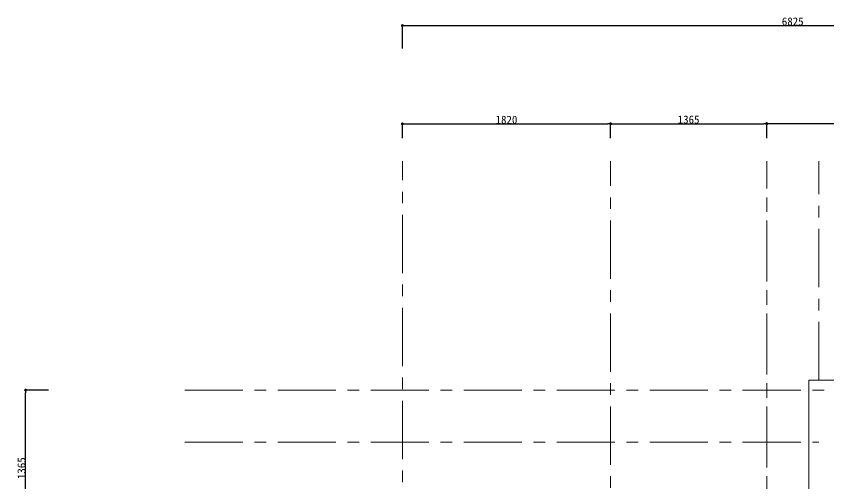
# Model space of a CAD drawing. Header units: millimetres. Extents: x -63086 to 144078, y -129912 to 13382.
# Drawn here: x 47315 to 54418, y 9296 to 13382 of the extents above; entities that cross this region are included whole.
import ezdxf

# ---------------------------------------------------------------- set-up
doc = ezdxf.new("R2010")
doc.units = ezdxf.units.MM
doc.linetypes.add('CENTERX2', pattern=[101.6, 63.5, -12.7, 12.7, -12.7])
doc.layers.get('0').update_dxf_attribs({"lineweight": 0})
for name, color, linetype, lineweight in [('001壁芯', 7, 'CENTERX2', 0), ('002寸法', 7, 'Continuous', 0), ('004建具', 7, 'Continuous', 9)]:
    doc.layers.add(name, color=color, linetype=linetype, lineweight=lineweight)
doc.styles.get("Standard").update_dxf_attribs({"font": 'MS Mincho.ttf'})
doc.dimstyles.new('寸法', dxfattribs={"dimtxt": 70, "dimasz": 25, "dimexe": 1.5, "dimexo": 200, "dimtad": 1, "dimdec": 0, "dimtxsty": 'Standard', "dimblk": 'DOT', "dimcen": 2.5, "dimadec": 0, "dimazin": 0, "dimtfac": 1, "dimtdec": 0, "dimtmove": 0, "dimatfit": 3, "dimfxl": 200, "dimfxlon": 1, "dimarcsym": 0})

# ---------------------------------------------------------------- blocks, each defined once
blk = doc.blocks.new('_Dot')
at = {"color": 0, "linetype": 'ByBlock', "lineweight": -2}
blk.add_line((-0.5, 0), (-1, 0), dxfattribs=at)
at = {"color": 0, "linetype": 'ByBlock', "const_width": 0.5}
blk.add_lwpolyline([(-0.25, 0, 1), (0.25, 0, 1)], format="xyb", close=True, dxfattribs=at)
blk = doc.blocks.new('*D207')
at = {"layer": '002寸法', "color": 0, "lineweight": -2, "transparency": 16777216}
for p, q in [((50690.7, 13100.6), (50690.7, 13302.1)), ((50715.7, 13300.6), (57490.7, 13300.6)), ((57515.7, 13100.6), (57515.7, 13302.1))]:
    blk.add_line(p, q, dxfattribs=at)
at = {"layer": 'Defpoints', "color": 0, "transparency": 16777216}
for p in [(57515.7, 13300.6), (50690.7, 12115.3), (57515.7, 12115.3)]:
    blk.add_point(p, dxfattribs=at)
at = {"layer": '002寸法', "color": 0, "lineweight": -2, "transparency": 16777216, "xscale": 25, "yscale": 25, "zscale": 25, "rotation": 180}
blk.add_blockref('_Dot', (50690.7, 13300.6), dxfattribs=at)
at = {"layer": '002寸法', "color": 0, "lineweight": -2, "transparency": 16777216, "xscale": 25, "yscale": 25, "zscale": 25}
blk.add_blockref('_Dot', (57515.7, 13300.6), dxfattribs=at)
at = {"layer": '002寸法', "color": 0, "transparency": 16777216, "insert": (54103.2, 13336.2), "char_height": 70, "attachment_point": 5}
blk.add_mtext('6825', dxfattribs=at)
blk = doc.blocks.new('*D208')
at = {"layer": '002寸法', "color": 0, "lineweight": -2, "transparency": 16777216}
for p, q in [((47596.5, 10114.4), (47395, 10114.4)), ((47396.5, 8774.4), (47396.5, 10089.4)), ((47596.5, 8749.4), (47395, 8749.4))]:
    blk.add_line(p, q, dxfattribs=at)
at = {"layer": 'Defpoints', "color": 0, "transparency": 16777216}
for p in [(47396.5, 10114.4), (48788.8, 10114.4), (48788.8, 8749.4)]:
    blk.add_point(p, dxfattribs=at)
at = {"layer": '002寸法', "color": 0, "lineweight": -2, "transparency": 16777216, "xscale": 25, "yscale": 25, "zscale": 25}
for p, rotation in [((47396.5, 10114.4), 90), ((47396.5, 8749.4), 270)]:
    blk.add_blockref('_Dot', p, dxfattribs=dict(at, rotation=rotation))
at = {"layer": '002寸法', "color": 0, "transparency": 16777216, "insert": (47360.9, 9431.9), "char_height": 70, "attachment_point": 5, "rotation": 90}
blk.add_mtext('1365', dxfattribs=at)
blk = doc.blocks.new('*D213')
at = {"layer": '002寸法', "color": 0, "lineweight": -2, "transparency": 16777216}
for p, q in [((50690.7, 12315.3), (50690.7, 12443)), ((50715.7, 12441.5), (52485.7, 12441.5)), ((52510.7, 12315.3), (52510.7, 12443))]:
    blk.add_line(p, q, dxfattribs=at)
at = {"layer": 'Defpoints', "color": 0, "transparency": 16777216}
for p in [(52510.7, 12441.5), (50690.7, 12115.3), (52510.7, 12115.3)]:
    blk.add_point(p, dxfattribs=at)
at = {"layer": '002寸法', "color": 0, "lineweight": -2, "transparency": 16777216, "xscale": 25, "yscale": 25, "zscale": 25, "rotation": 180}
blk.add_blockref('_Dot', (50690.7, 12441.5), dxfattribs=at)
at = {"layer": '002寸法', "color": 0, "lineweight": -2, "transparency": 16777216, "xscale": 25, "yscale": 25, "zscale": 25}
blk.add_blockref('_Dot', (52510.7, 12441.5), dxfattribs=at)
at = {"layer": '002寸法', "color": 0, "transparency": 16777216, "insert": (51600.7, 12477.2), "char_height": 70, "attachment_point": 5}
blk.add_mtext('1820', dxfattribs=at)
blk = doc.blocks.new('*D214')
at = {"layer": '002寸法', "color": 0, "lineweight": -2, "transparency": 16777216}
for p, q in [((52510.7, 12315.3), (52510.7, 12444.5)), ((52535.7, 12443), (53850.7, 12443)), ((53875.7, 12315.3), (53875.7, 12444.5))]:
    blk.add_line(p, q, dxfattribs=at)
at = {"layer": 'Defpoints', "color": 0, "transparency": 16777216}
for p in [(53875.7, 12443), (52510.7, 12115.3), (53875.7, 12115.3)]:
    blk.add_point(p, dxfattribs=at)
at = {"layer": '002寸法', "color": 0, "lineweight": -2, "transparency": 16777216, "xscale": 25, "yscale": 25, "zscale": 25, "rotation": 180}
blk.add_blockref('_Dot', (52510.7, 12443), dxfattribs=at)
at = {"layer": '002寸法', "color": 0, "lineweight": -2, "transparency": 16777216, "xscale": 25, "yscale": 25, "zscale": 25}
blk.add_blockref('_Dot', (53875.7, 12443), dxfattribs=at)
at = {"layer": '002寸法', "color": 0, "transparency": 16777216, "insert": (53193.2, 12478.7), "char_height": 70, "attachment_point": 5}
blk.add_mtext('1365', dxfattribs=at)
blk = doc.blocks.new('*D215')
at = {"layer": '002寸法', "color": 0, "lineweight": -2, "transparency": 16777216}
for p, q in [((53875.7, 12315.3), (53875.7, 12446)), ((53900.7, 12444.5), (55670.7, 12444.5)), ((55695.7, 12315.3), (55695.7, 12446))]:
    blk.add_line(p, q, dxfattribs=at)
at = {"layer": 'Defpoints', "color": 0, "transparency": 16777216}
for p in [(55695.7, 12444.5), (53875.7, 12115.3), (55695.7, 12115.3)]:
    blk.add_point(p, dxfattribs=at)
at = {"layer": '002寸法', "color": 0, "lineweight": -2, "transparency": 16777216, "xscale": 25, "yscale": 25, "zscale": 25, "rotation": 180}
blk.add_blockref('_Dot', (53875.7, 12444.5), dxfattribs=at)
at = {"layer": '002寸法', "color": 0, "lineweight": -2, "transparency": 16777216, "xscale": 25, "yscale": 25, "zscale": 25}
blk.add_blockref('_Dot', (55695.7, 12444.5), dxfattribs=at)
at = {"layer": '002寸法', "color": 0, "transparency": 16777216, "insert": (54785.7, 12480.2), "char_height": 70, "attachment_point": 5}
blk.add_mtext('1820', dxfattribs=at)

msp = doc.modelspace()

# ---------------------------------------------------------------- linework, layer by layer
at = {"layer": '001壁芯', "ltscale": 8}
for p, q in [((50690.7448, -4305.5057), (50690.7448, 12115.3398)), ((52510.7448, 7836.9193), (52510.7448, 12115.3398)), ((53875.7448, 7836.9193), (53875.7448, 12115.3398)), ((53875.7448, 7811.9193), (53875.7448, 12115.3398)), ((54330.7448, 10201.9193), (54330.7448, 12115.3398)), ((54330.7448, 10201.9193), (54330.7448, 12115.3398)), ((48788.821, 10114.4193), (57515.7448, 10114.4193)), ((48788.821, 9659.4193), (54330.7448, 9659.4193)), ((48788.821, 9659.4193), (54330.7448, 9659.4193))]:
    msp.add_line(p, q, dxfattribs=at)
at = {"layer": '004建具', "ltscale": 10}
for p, q in [((54243.2448, 10201.9193), (54243.2448, 8836.9193)), ((54243.2448, 10201.9193), (57603.2448, 10201.9193)), ((54330.7448, 10201.9193), (54418.2448, 10201.9193))]:
    msp.add_line(p, q, dxfattribs=at)

# ---------------------------------------------------------------- dimensions: what is measured, and where the dimension line sits
at = {"layer": '002寸法'}
for base, p1, p2, picture, middle in [((57515.7448, 13300.6225), (50690.7448, 12115.3398), (57515.7448, 12115.3398), '*D207', (54103.2448, 13336.2475)), ((52510.7448, 12441.5262), (50690.7448, 12115.3398), (52510.7448, 12115.3398), '*D213', (51600.7448, 12477.1512)), ((53875.7448, 12443.0262), (52510.7448, 12115.3398), (53875.7448, 12115.3398), '*D214', (53193.2448, 12478.6512)), ((55695.7448, 12444.5262), (53875.7448, 12115.3398), (55695.7448, 12115.3398), '*D215', (54785.7448, 12480.1512))]:
    dim = msp.add_linear_dim(base=base, p1=p1, p2=p2, dimstyle='寸法', override={"dimtmove": 1}, dxfattribs=at)
    dim.commit()
    dim.dimension.update_dxf_attribs({"geometry": picture, "text_midpoint": middle})
dim = msp.add_linear_dim(base=(47396.5309, 10114.4193), p1=(48788.821, 8749.4193), p2=(48788.821, 10114.4193), angle=90, dimstyle='寸法', override={"dimtmove": 1}, dxfattribs=at)
dim.commit()
dim.dimension.update_dxf_attribs({"geometry": '*D208', "text_midpoint": (47360.9059, 9431.9193)})

doc.saveas('drawing.dxf')
